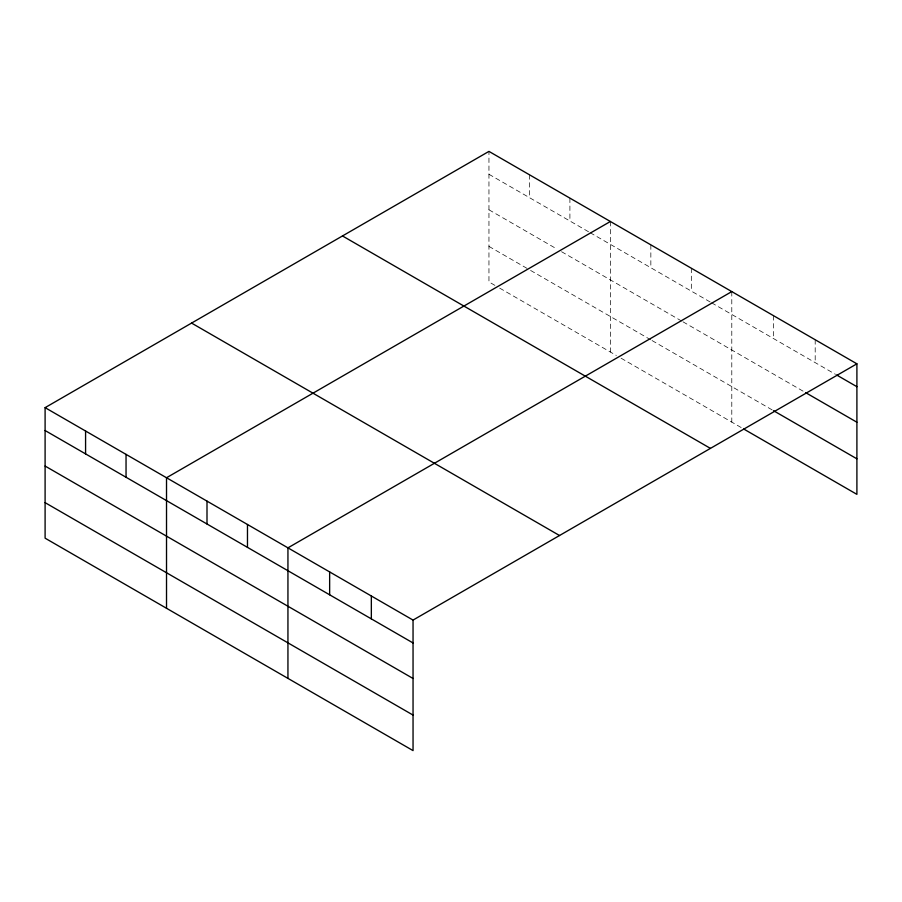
<?xml version="1.0" encoding="UTF-8"?>
<svg xmlns="http://www.w3.org/2000/svg" width="902" height="902" viewBox="0 0 902 902"><rect width="100%" height="100%" fill="white"/><g stroke="black" fill="none" stroke-linecap="round" stroke-linejoin="round"><path stroke-width="0.68" stroke-dasharray="4.51 3.38" d="M488.952 174.266L588.95 231.994M590.133 232.682L710.37 302.102M711.565 302.79L835.455 374.319M488.952 209.794L556.805 248.963M561.574 251.714L681.799 321.135M682.994 321.822L804.471 391.964M488.952 246.393L528.234 269.078M530.613 270.453L650.849 339.862M652.045 340.55L773.499 410.681M494.905 285.359L488.952 281.92L488.952 151.389M499.663 288.11L616.325 355.456M621.095 358.207L741.331 427.627M815.194 339.75L815.194 362.627M773.499 315.666L773.499 338.543M731.793 291.594L731.793 422.125M691.327 268.232L691.327 291.109M650.849 244.859L650.849 267.736M610.372 221.497L610.372 352.028M569.906 198.124L569.906 221.001M529.429 174.762L529.429 197.639"/><path stroke-width="1.35" d="M45.1 407.648L413.048 620.08L413.048 750.611L45.1 538.178L45.1 407.648L488.952 151.389L856.9 363.822L856.9 494.352L743.71 429.002M610.372 221.497L166.52 477.744L166.52 608.275M731.793 291.594L287.941 547.852L287.941 678.383M413.048 620.08L856.9 363.822M836.65 375.007L856.9 386.699M805.666 392.652L856.9 422.226M773.499 410.681L856.9 458.825M342.478 235.952L710.426 448.384M191.574 323.085L559.522 535.517M45.1 430.525L413.048 642.957M45.1 466.052L413.048 678.484M45.1 502.651L413.048 715.083M371.342 596.008L371.342 618.885M329.647 571.924L329.647 594.801M247.475 524.479L247.475 547.356M206.998 501.117L206.998 523.994M126.043 454.382L126.043 477.259M85.577 431.009L85.577 453.886"/></g></svg>
